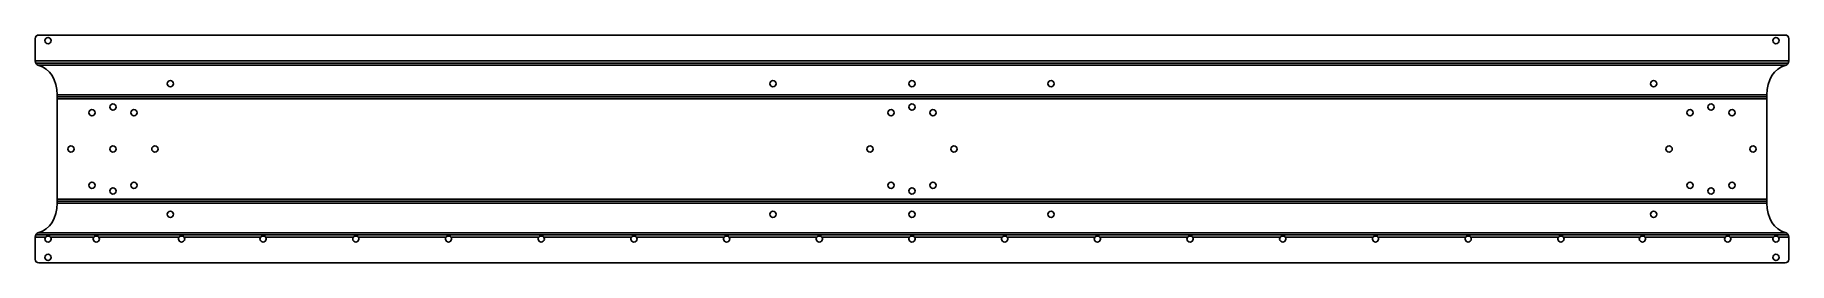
# Model space of a CAD drawing. Header units: millimetres. Extents: x -2 to 944, y 0 to 123.
import ezdxf

# ---------------------------------------------------------------- set-up
doc = ezdxf.new("R2010")
doc.units = ezdxf.units.MM

msp = doc.modelspace()

# ---------------------------------------------------------------- linework, layer by layer
at = {"layer": 'BEND'}
for p, q in [((-1.73, 107.92), (943.73, 107.92)), ((10, 89.65), (932, 89.65)), ((932, 33.39), (10, 33.39)), ((943.73, 15.13), (-1.73, 15.13))]:
    msp.add_line(p, q, dxfattribs=at)
at = {"layer": 'BEND_EXTENT'}
for p, q in [((-2, 109.05), (944, 109.05)), ((942.62, 106.79), (-0.62, 106.79)), ((10, 90.79), (932, 90.79)), ((932, 88.52), (10, 88.52)), ((10, 34.52), (932, 34.52)), ((932, 32.26), (10, 32.26)), ((3.63, 14), (-2, 14)), ((-0.62, 16.26), (942.62, 16.26)), ((29.63, 14), (6.37, 14)), ((75.63, 14), (32.37, 14)), ((119.63, 14), (78.37, 14)), ((169.63, 14), (122.37, 14)), ((219.63, 14), (172.37, 14)), ((269.63, 14), (222.37, 14)), ((319.63, 14), (272.37, 14)), ((369.63, 14), (322.37, 14)), ((419.63, 14), (372.37, 14)), ((469.63, 14), (422.37, 14)), ((519.63, 14), (472.37, 14)), ((569.63, 14), (522.37, 14)), ((619.63, 14), (572.37, 14)), ((669.63, 14), (622.37, 14)), ((719.63, 14), (672.37, 14)), ((769.63, 14), (722.37, 14)), ((819.63, 14), (772.37, 14)), ((863.63, 14), (822.37, 14)), ((909.63, 14), (866.37, 14)), ((935.63, 14), (912.37, 14)), ((944, 14), (938.37, 14))]:
    msp.add_line(p, q, dxfattribs=at)
at = {"layer": 'INTERIOR_PROFILES', "extrusion": (0, 0, -1)}
for centre in [(-5, 120.05), (-937, 120.05), (-71, 96.79), (-396, 96.79), (-471, 96.79), (-546, 96.79), (-871, 96.79), (-40, 84.15), (-471, 84.15), (-902, 84.15), (-28.69, 81.12), (-51.31, 81.12), (-459.69, 81.12), (-482.31, 81.12), (-890.69, 81.12), (-913.31, 81.12), (-17.37, 61.52), (-40, 61.52), (-62.63, 61.52), (-448.37, 61.52), (-493.63, 61.52), (-879.37, 61.52), (-924.63, 61.52), (-28.69, 41.93), (-40, 38.9), (-51.31, 41.93), (-459.69, 41.93), (-471, 38.9), (-482.31, 41.93), (-890.69, 41.93), (-902, 38.9), (-913.31, 41.93), (-71, 26.26), (-396, 26.26), (-471, 26.26), (-546, 26.26), (-871, 26.26), (-5, 3), (-937, 3)]:
    msp.add_circle(centre, 1.7, dxfattribs=at)
for centre in [(-5, 13), (-31, 13), (-77, 13), (-121, 13), (-171, 13), (-221, 13), (-271, 13), (-321, 13), (-371, 13), (-421, 13), (-471, 13), (-521, 13), (-571, 13), (-621, 13), (-671, 13), (-721, 13), (-771, 13), (-821, 13), (-865, 13), (-911, 13), (-937, 13)]:
    msp.add_arc(centre, 1.7, -216.03188, 36.03188, dxfattribs=at)
at = {"layer": 'INTERIOR_PROFILES'}
for points in [[(6.37, 14), (5.99, 14.38), (5.31, 14.59), (4.67, 14.49), (4.25, 14.43), (3.88, 14.25), (3.63, 14)], [(32.37, 14), (31.99, 14.38), (31.31, 14.59), (30.67, 14.49), (30.25, 14.43), (29.88, 14.25), (29.63, 14)], [(78.37, 14), (77.99, 14.38), (77.31, 14.59), (76.67, 14.49), (76.25, 14.43), (75.88, 14.25), (75.63, 14)], [(122.37, 14), (121.99, 14.38), (121.31, 14.59), (120.67, 14.49), (120.25, 14.43), (119.88, 14.25), (119.63, 14)], [(172.37, 14), (171.99, 14.38), (171.31, 14.59), (170.67, 14.49), (170.25, 14.43), (169.88, 14.25), (169.63, 14)], [(222.37, 14), (221.99, 14.38), (221.31, 14.59), (220.67, 14.49), (220.25, 14.43), (219.88, 14.25), (219.63, 14)], [(272.37, 14), (271.99, 14.38), (271.31, 14.59), (270.67, 14.49), (270.25, 14.43), (269.88, 14.25), (269.63, 14)], [(322.37, 14), (321.99, 14.38), (321.31, 14.59), (320.67, 14.49), (320.25, 14.43), (319.88, 14.25), (319.63, 14)], [(372.37, 14), (371.99, 14.38), (371.31, 14.59), (370.67, 14.49), (370.25, 14.43), (369.88, 14.25), (369.63, 14)], [(422.37, 14), (421.99, 14.38), (421.31, 14.59), (420.67, 14.49), (420.25, 14.43), (419.88, 14.25), (419.63, 14)], [(472.37, 14), (471.99, 14.38), (471.31, 14.59), (470.67, 14.49), (470.25, 14.43), (469.88, 14.25), (469.63, 14)], [(522.37, 14), (521.99, 14.38), (521.31, 14.59), (520.67, 14.49), (520.25, 14.43), (519.88, 14.25), (519.63, 14)], [(572.37, 14), (571.99, 14.38), (571.31, 14.59), (570.67, 14.49), (570.25, 14.43), (569.88, 14.25), (569.63, 14)], [(622.37, 14), (621.99, 14.38), (621.31, 14.59), (620.67, 14.49), (620.25, 14.43), (619.88, 14.25), (619.63, 14)], [(672.37, 14), (671.99, 14.38), (671.31, 14.59), (670.67, 14.49), (670.25, 14.43), (669.88, 14.25), (669.63, 14)], [(722.37, 14), (721.99, 14.38), (721.31, 14.59), (720.67, 14.49), (720.25, 14.43), (719.88, 14.25), (719.63, 14)], [(772.37, 14), (771.99, 14.38), (771.31, 14.59), (770.67, 14.49), (770.25, 14.43), (769.88, 14.25), (769.63, 14)], [(822.37, 14), (821.99, 14.38), (821.31, 14.59), (820.67, 14.49), (820.25, 14.43), (819.88, 14.25), (819.63, 14)], [(866.37, 14), (865.99, 14.38), (865.31, 14.59), (864.67, 14.49), (864.25, 14.43), (863.88, 14.25), (863.63, 14)], [(912.37, 14), (911.99, 14.38), (911.31, 14.59), (910.67, 14.49), (910.25, 14.43), (909.88, 14.25), (909.63, 14)], [(938.37, 14), (937.99, 14.38), (937.31, 14.59), (936.67, 14.49), (936.25, 14.43), (935.88, 14.25), (935.63, 14)]]:
    msp.add_open_spline(points, degree=3, knots=[0.315918, 0.315918, 0.315918, 0.315918, 0.5000107, 0.5000107, 0.5000107, 0.6203015, 0.6203015, 0.6203015, 0.6203015], dxfattribs=at)
at = {"layer": 'OUTER_PROFILES'}
for p, q in [((942, 123.05), (0, 123.05)), ((-2, 121.05), (-2, 109.05)), ((944, 109.05), (944, 121.05)), ((10, 90.79), (10, 32.26)), ((932, 32.26), (932, 90.79)), ((-2, 14), (-2, 2)), ((944, 2), (944, 14)), ((0, 0), (942, 0))]:
    msp.add_line(p, q, dxfattribs=at)
at = {"layer": 'OUTER_PROFILES', "extrusion": (0, 0, -1)}
for centre, radius, start, end in [((0, 121.05), 2, 0, 90), ((-942, 121.05), 2, 90, 180), ((-0.54, 109.05), 2.54, 282.62671, 360), ((-941.46, 109.05), 2.54, 180, 257.37329), ((-0.54, 14), 2.54, 0, 77.37329), ((-941.46, 14), 2.54, 102.62671, 180), ((0, 2), 2, 270, 360), ((-942, 2), 2, 180, 270)]:
    msp.add_arc(centre, radius, start, end, dxfattribs=at)
at = {"layer": 'OUTER_PROFILES'}
for centre, major_axis, start_param, end_param in [((-2, 90.79), (0, 16), 4.712389, 6.116728), ((944, 90.79), (0, -16), 3.30805, 4.712389), ((-2, 32.26), (0, -16), 0.166457, 1.570796), ((944, 32.26), (0, 16), 1.570796, 2.975135)]:
    msp.add_ellipse(centre, major_axis=major_axis, ratio=0.75, start_param=start_param, end_param=end_param, dxfattribs=at)

doc.saveas('drawing.dxf')
